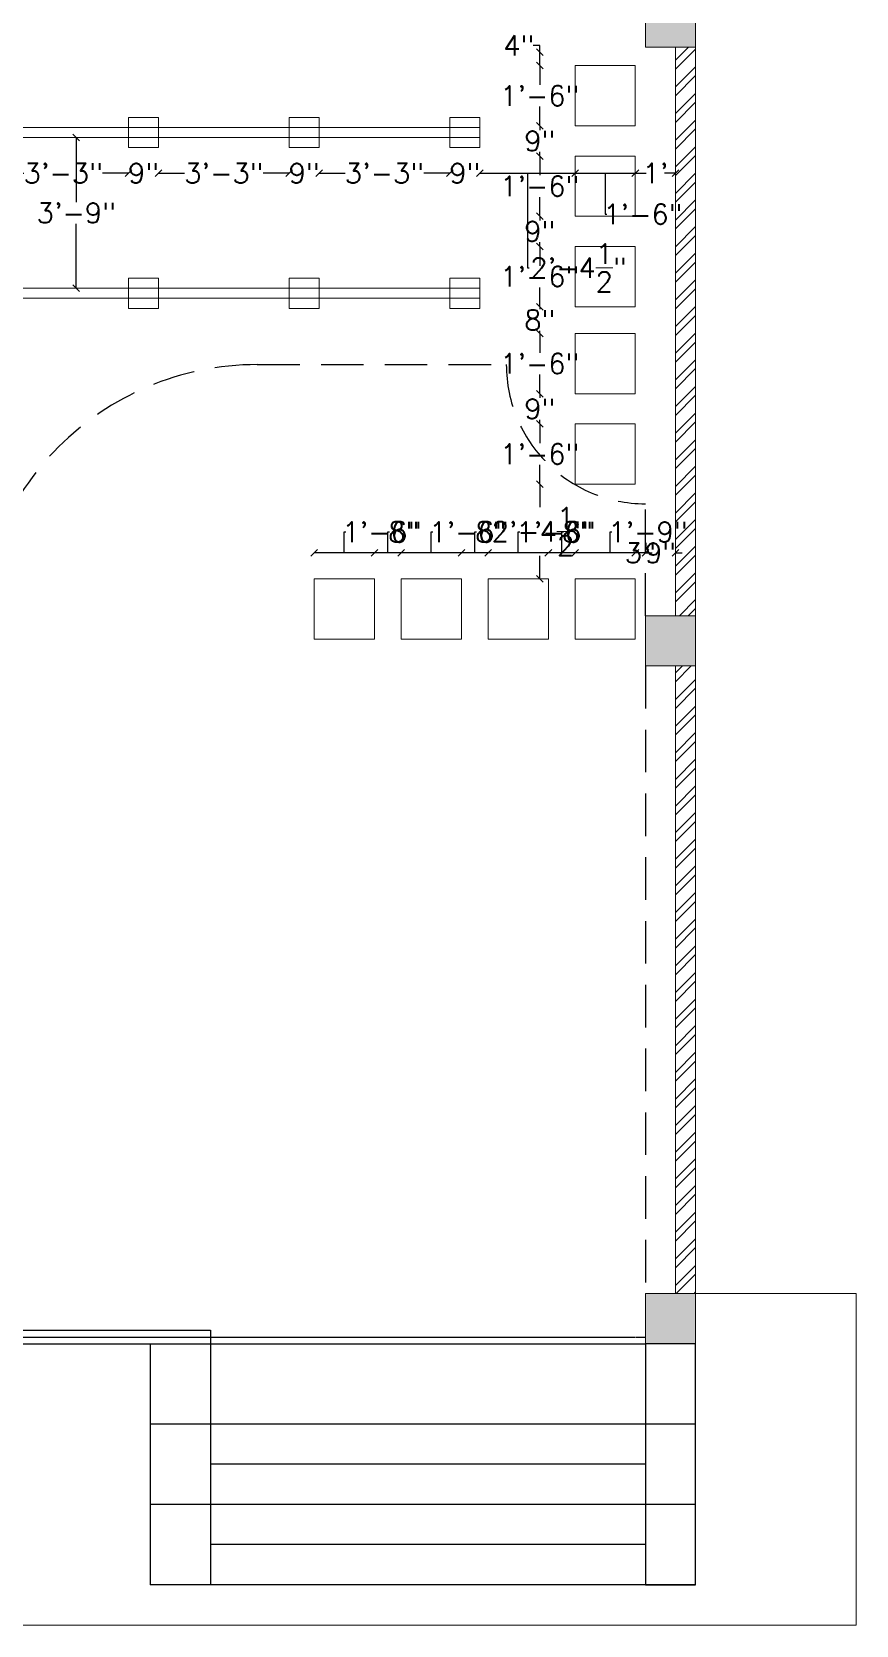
# Model space of a CAD drawing. Header units: inches. Extents: x 111501 to 134888, y 46021 to 52102.
# Drawn here: x 118310.6 to 118557, y 47163 to 47638.9 of the extents above; entities that cross this region are included whole.
import ezdxf

# ---------------------------------------------------------------- set-up
doc = ezdxf.new("R2010")
doc.units = ezdxf.units.IN
doc.header["$MEASUREMENT"] = 0
doc.linetypes.add('DASHED', pattern=[19.05, 12.7, -6.35])
for name, color, linetype, lineweight in [('column', 252, 'Continuous', 9), ('dimension', 250, 'Continuous', 0), ('wall', 7, 'Continuous', 9)]:
    doc.layers.add(name, color=color, linetype=linetype, lineweight=lineweight)
for name, color, linetype in [('false ceiling', 5, 'Continuous'), ('H', 9, 'Continuous'), ('staircase', 6, 'Continuous')]:
    doc.layers.add(name, color=color, linetype=linetype)
doc.styles.get("Standard").update_dxf_attribs({"font": 'txt.shx', "height": 6})
doc.dimstyles.new('Standard$0', dxfattribs={"dimtxt": 4, "dimasz": 2, "dimexe": 0.125, "dimexo": 0.125, "dimgap": 0.25, "dimtad": 0, "dimtih": 1, "dimtoh": 1, "dimdec": 1, "dimlfac": -1, "dimzin": 0, "dimdsep": 46, "dimlunit": 4, "dimtxsty": 'Standard', "dimblk": 'OBLIQUE', "dimblk1": 'DOTSMALL', "dimblk2": 'DOTSMALL', "dimcen": 0, "dimse1": 1, "dimse2": 1, "dimadec": 0, "dimazin": 0, "dimtfac": 1, "dimtdec": 1, "dimtofl": 0, "dimtmove": 0, "dimatfit": 3, "dimfxl": 1, "dimtolj": 1, "dimtzin": 0, "dimarcsym": 0})
pattern_1 = [(45, (19179.7154, 650.7016), (-3.97747564, 3.97747564), []), (45, (19182.367, 650.7016), (-3.97747564, 3.97747564), [])]

# ---------------------------------------------------------------- blocks, each defined once
blk = doc.blocks.new('_Oblique')
at = {"color": 0, "linetype": 'ByBlock', "lineweight": -2}
blk.add_line((-0.5, -0.5), (0.5, 0.5), dxfattribs=at)
blk = doc.blocks.new('*D763')
at = {"layer": 'Defpoints', "color": 0, "lineweight": 5, "transparency": 16777216}
for p in [(118300.52, 47604.31), (118339.52, 47604.31), (118339.52, 47596.67)]:
    blk.add_point(p, dxfattribs=at)
at = {"layer": 'dimension', "color": 0, "lineweight": -2, "transparency": 16777216}
for p, q in [((118300.52, 47596.67), (118308.27, 47596.67)), ((118339.52, 47596.67), (118331.77, 47596.67))]:
    blk.add_line(p, q, dxfattribs=at)
at = {"layer": 'dimension', "color": 0, "lineweight": -2, "transparency": 16777216, "xscale": 2, "yscale": 2, "zscale": 2, "rotation": 180}
blk.add_blockref('_Oblique', (118300.52, 47596.67), dxfattribs=at)
at = {"layer": 'dimension', "color": 0, "lineweight": -2, "transparency": 16777216, "xscale": 2, "yscale": 2, "zscale": 2}
blk.add_blockref('_Oblique', (118339.52, 47596.67), dxfattribs=at)
at = {"layer": 'dimension', "color": 0, "lineweight": 5, "transparency": 16777216, "insert": (118320.02, 47596.67), "char_height": 6, "attachment_point": 5}
blk.add_mtext('\\A1;3\'-3"', dxfattribs=at)
blk = doc.blocks.new('_DOTSMALL')
at = {"color": 0, "linetype": 'ByBlock', "lineweight": -2, "const_width": 0.5}
blk.add_lwpolyline([(-0.0625, 0, 1), (0.0625, 0, 1)], format="xyb", close=True, dxfattribs=at)
blk = doc.blocks.new('*D764')
at = {"layer": 'Defpoints', "color": 0, "lineweight": 5, "transparency": 16777216}
for p in [(118339.52, 47604.31), (118348.52, 47604.31), (118348.52, 47596.67)]:
    blk.add_point(p, dxfattribs=at)
at = {"layer": 'dimension', "color": 0, "lineweight": -2, "transparency": 16777216}
for p, q in [((118339.52, 47596.67), (118337.52, 47596.67)), ((118348.52, 47596.67), (118350.52, 47596.67))]:
    blk.add_line(p, q, dxfattribs=at)
at = {"layer": 'dimension', "color": 0, "lineweight": -2, "transparency": 16777216, "xscale": 2, "yscale": 2, "zscale": 2}
blk.add_blockref('_Oblique', (118339.52, 47596.67), dxfattribs=at)
at = {"layer": 'dimension', "color": 0, "lineweight": -2, "transparency": 16777216, "xscale": 2, "yscale": 2, "zscale": 2, "rotation": 180}
blk.add_blockref('_Oblique', (118348.52, 47596.67), dxfattribs=at)
at = {"layer": 'dimension', "color": 0, "lineweight": 5, "transparency": 16777216, "insert": (118344.02, 47596.67), "char_height": 6, "attachment_point": 5}
blk.add_mtext('\\A1;9"', dxfattribs=at)
blk = doc.blocks.new('*D765')
at = {"layer": 'Defpoints', "color": 0, "lineweight": 5, "transparency": 16777216}
for p in [(118348.52, 47604.31), (118387.52, 47604.31), (118387.52, 47596.67)]:
    blk.add_point(p, dxfattribs=at)
at = {"layer": 'dimension', "color": 0, "lineweight": -2, "transparency": 16777216}
for p, q in [((118348.52, 47596.67), (118356.27, 47596.67)), ((118387.52, 47596.67), (118379.77, 47596.67))]:
    blk.add_line(p, q, dxfattribs=at)
at = {"layer": 'dimension', "color": 0, "lineweight": -2, "transparency": 16777216, "xscale": 2, "yscale": 2, "zscale": 2, "rotation": 180}
blk.add_blockref('_Oblique', (118348.52, 47596.67), dxfattribs=at)
at = {"layer": 'dimension', "color": 0, "lineweight": -2, "transparency": 16777216, "xscale": 2, "yscale": 2, "zscale": 2}
blk.add_blockref('_Oblique', (118387.52, 47596.67), dxfattribs=at)
at = {"layer": 'dimension', "color": 0, "lineweight": 5, "transparency": 16777216, "insert": (118368.02, 47596.67), "char_height": 6, "attachment_point": 5}
blk.add_mtext('\\A1;3\'-3"', dxfattribs=at)
blk = doc.blocks.new('*D766')
at = {"layer": 'Defpoints', "color": 0, "lineweight": 5, "transparency": 16777216}
for p in [(118387.52, 47604.31), (118396.52, 47604.31), (118396.52, 47596.67)]:
    blk.add_point(p, dxfattribs=at)
at = {"layer": 'dimension', "color": 0, "lineweight": -2, "transparency": 16777216}
for p, q in [((118387.52, 47596.67), (118385.52, 47596.67)), ((118396.52, 47596.67), (118398.52, 47596.67))]:
    blk.add_line(p, q, dxfattribs=at)
at = {"layer": 'dimension', "color": 0, "lineweight": -2, "transparency": 16777216, "xscale": 2, "yscale": 2, "zscale": 2}
blk.add_blockref('_Oblique', (118387.52, 47596.67), dxfattribs=at)
at = {"layer": 'dimension', "color": 0, "lineweight": -2, "transparency": 16777216, "xscale": 2, "yscale": 2, "zscale": 2, "rotation": 180}
blk.add_blockref('_Oblique', (118396.52, 47596.67), dxfattribs=at)
at = {"layer": 'dimension', "color": 0, "lineweight": 5, "transparency": 16777216, "insert": (118392.02, 47596.67), "char_height": 6, "attachment_point": 5}
blk.add_mtext('\\A1;9"', dxfattribs=at)
blk = doc.blocks.new('*D767')
at = {"layer": 'Defpoints', "color": 0, "lineweight": 5, "transparency": 16777216}
for p in [(118396.52, 47604.31), (118435.52, 47604.31), (118435.52, 47596.67)]:
    blk.add_point(p, dxfattribs=at)
at = {"layer": 'dimension', "color": 0, "lineweight": -2, "transparency": 16777216}
for p, q in [((118396.52, 47596.67), (118404.27, 47596.67)), ((118435.52, 47596.67), (118427.77, 47596.67))]:
    blk.add_line(p, q, dxfattribs=at)
at = {"layer": 'dimension', "color": 0, "lineweight": -2, "transparency": 16777216, "xscale": 2, "yscale": 2, "zscale": 2, "rotation": 180}
blk.add_blockref('_Oblique', (118396.52, 47596.67), dxfattribs=at)
at = {"layer": 'dimension', "color": 0, "lineweight": -2, "transparency": 16777216, "xscale": 2, "yscale": 2, "zscale": 2}
blk.add_blockref('_Oblique', (118435.52, 47596.67), dxfattribs=at)
at = {"layer": 'dimension', "color": 0, "lineweight": 5, "transparency": 16777216, "insert": (118416.02, 47596.67), "char_height": 6, "attachment_point": 5}
blk.add_mtext('\\A1;3\'-3"', dxfattribs=at)
blk = doc.blocks.new('*D768')
at = {"layer": 'Defpoints', "color": 0, "lineweight": 5, "transparency": 16777216}
for p in [(118435.52, 47604.31), (118444.52, 47604.31), (118444.52, 47596.67)]:
    blk.add_point(p, dxfattribs=at)
at = {"layer": 'dimension', "color": 0, "lineweight": -2, "transparency": 16777216}
for p, q in [((118435.52, 47596.67), (118433.52, 47596.67)), ((118444.52, 47596.67), (118446.52, 47596.67))]:
    blk.add_line(p, q, dxfattribs=at)
at = {"layer": 'dimension', "color": 0, "lineweight": -2, "transparency": 16777216, "xscale": 2, "yscale": 2, "zscale": 2}
blk.add_blockref('_Oblique', (118435.52, 47596.67), dxfattribs=at)
at = {"layer": 'dimension', "color": 0, "lineweight": -2, "transparency": 16777216, "xscale": 2, "yscale": 2, "zscale": 2, "rotation": 180}
blk.add_blockref('_Oblique', (118444.52, 47596.67), dxfattribs=at)
at = {"layer": 'dimension', "color": 0, "lineweight": 5, "transparency": 16777216, "insert": (118440.02, 47596.67), "char_height": 6, "attachment_point": 5}
blk.add_mtext('\\A1;9"', dxfattribs=at)
blk = doc.blocks.new('*D769')
at = {"layer": 'Defpoints', "color": 0, "lineweight": 5, "transparency": 16777216}
for p in [(118473.01, 47610.81), (118444.52, 47604.31), (118473.01, 47596.67)]:
    blk.add_point(p, dxfattribs=at)
at = {"layer": 'dimension', "color": 0, "lineweight": -2, "transparency": 16777216}
for p, q in [((118444.52, 47596.67), (118473.01, 47596.67)), ((118458.77, 47596.67), (118458.77, 47568.42)), ((118458.77, 47568.42), (118459.27, 47568.42))]:
    blk.add_line(p, q, dxfattribs=at)
at = {"layer": 'dimension', "color": 0, "lineweight": -2, "transparency": 16777216, "xscale": 2, "yscale": 2, "zscale": 2, "rotation": 180}
blk.add_blockref('_Oblique', (118444.52, 47596.67), dxfattribs=at)
at = {"layer": 'dimension', "color": 0, "lineweight": -2, "transparency": 16777216, "xscale": 2, "yscale": 2, "zscale": 2}
blk.add_blockref('_Oblique', (118473.01, 47596.67), dxfattribs=at)
at = {"layer": 'dimension', "color": 0, "lineweight": 5, "transparency": 16777216, "insert": (118474.02, 47568.42), "char_height": 6, "attachment_point": 5}
blk.add_mtext('\\A1;2\'-4{\\H1.000000x;\\S1/2;}"', dxfattribs=at)
blk = doc.blocks.new('*D782')
at = {"layer": 'Defpoints', "color": 0, "transparency": 16777216}
for p in [(118322.25, 47607.31), (118319.48, 47562.31), (118323.91, 47562.31)]:
    blk.add_point(p, dxfattribs=at)
at = {"layer": 'dimension', "color": 0, "lineweight": -2, "transparency": 16777216}
for p, q in [((118323.91, 47607.31), (118323.91, 47588.06)), ((118323.91, 47562.31), (118323.91, 47581.56))]:
    blk.add_line(p, q, dxfattribs=at)
at = {"layer": 'dimension', "color": 0, "lineweight": -2, "transparency": 16777216, "xscale": 2, "yscale": 2, "zscale": 2}
for p, rotation in [((118323.91, 47607.31), 90), ((118323.91, 47562.31), 270)]:
    blk.add_blockref('_Oblique', p, dxfattribs=dict(at, rotation=rotation))
at = {"layer": 'dimension', "color": 0, "lineweight": 5, "transparency": 16777216, "insert": (118323.91, 47584.81), "char_height": 6, "attachment_point": 5}
blk.add_mtext('\\A1;3\'-9"', dxfattribs=at)
blk = doc.blocks.new('*D1355')
at = {"layer": 'Defpoints', "color": 0, "lineweight": 5, "transparency": 16777216}
for p in [(118473.01, 47610.81), (118491.01, 47599.27), (118491.01, 47596.67)]:
    blk.add_point(p, dxfattribs=at)
at = {"layer": 'dimension', "color": 0, "lineweight": -2, "transparency": 16777216}
for p, q in [((118473.01, 47596.67), (118491.01, 47596.67)), ((118482.01, 47596.67), (118482.01, 47584.42)), ((118482.01, 47584.42), (118482.51, 47584.42))]:
    blk.add_line(p, q, dxfattribs=at)
at = {"layer": 'dimension', "color": 0, "lineweight": -2, "transparency": 16777216, "xscale": 2, "yscale": 2, "zscale": 2, "rotation": 180}
blk.add_blockref('_Oblique', (118473.01, 47596.67), dxfattribs=at)
at = {"layer": 'dimension', "color": 0, "lineweight": -2, "transparency": 16777216, "xscale": 2, "yscale": 2, "zscale": 2}
blk.add_blockref('_Oblique', (118491.01, 47596.67), dxfattribs=at)
at = {"layer": 'dimension', "color": 0, "lineweight": 5, "transparency": 16777216, "insert": (118493.26, 47584.42), "char_height": 6, "attachment_point": 5}
blk.add_mtext('\\A1;1\'-6"', dxfattribs=at)
blk = doc.blocks.new('*D1356')
at = {"layer": 'Defpoints', "color": 0, "lineweight": 5, "transparency": 16777216}
for p in [(118503.01, 47604.09), (118491.01, 47599.27), (118503.01, 47596.67)]:
    blk.add_point(p, dxfattribs=at)
at = {"layer": 'dimension', "color": 0, "lineweight": -2, "transparency": 16777216}
for p, q in [((118491.01, 47596.67), (118494.26, 47596.67)), ((118503.01, 47596.67), (118499.76, 47596.67))]:
    blk.add_line(p, q, dxfattribs=at)
at = {"layer": 'dimension', "color": 0, "lineweight": -2, "transparency": 16777216, "xscale": 2, "yscale": 2, "zscale": 2, "rotation": 180}
blk.add_blockref('_Oblique', (118491.01, 47596.67), dxfattribs=at)
at = {"layer": 'dimension', "color": 0, "lineweight": -2, "transparency": 16777216, "xscale": 2, "yscale": 2, "zscale": 2}
blk.add_blockref('_Oblique', (118503.01, 47596.67), dxfattribs=at)
at = {"layer": 'dimension', "color": 0, "lineweight": 5, "transparency": 16777216, "insert": (118497.01, 47596.67), "char_height": 6, "attachment_point": 5}
blk.add_mtext("\\A1;1'", dxfattribs=at)
blk = doc.blocks.new('*D1357')
at = {"layer": 'Defpoints', "color": 0, "transparency": 16777216}
for p in [(118462.44, 47632.81), (118476, 47632.81), (118476, 47628.81)]:
    blk.add_point(p, dxfattribs=at)
at = {"layer": 'dimension', "color": 0, "lineweight": -2, "transparency": 16777216}
for p, q in [((118462.44, 47634.81), (118460.44, 47634.81)), ((118462.44, 47632.81), (118462.44, 47634.81)), ((118462.44, 47628.81), (118462.44, 47632.81))]:
    blk.add_line(p, q, dxfattribs=at)
at = {"layer": 'dimension', "color": 0, "lineweight": -2, "transparency": 16777216, "xscale": 2, "yscale": 2, "zscale": 2}
for p, rotation in [((118462.44, 47632.81), 90), ((118462.44, 47628.81), 270)]:
    blk.add_blockref('_Oblique', p, dxfattribs=dict(at, rotation=rotation))
at = {"layer": 'dimension', "color": 0, "lineweight": 5, "transparency": 16777216, "insert": (118456.19, 47634.81), "char_height": 6, "attachment_point": 5}
blk.add_mtext('\\A1;4"', dxfattribs=at)
blk = doc.blocks.new('*D1358')
at = {"layer": 'Defpoints', "color": 0, "lineweight": 5, "transparency": 16777216}
for p in [(118476, 47628.81), (118462.44, 47610.81), (118480.51, 47610.81)]:
    blk.add_point(p, dxfattribs=at)
at = {"layer": 'dimension', "color": 0, "lineweight": -2, "transparency": 16777216}
for p, q in [((118462.44, 47628.81), (118462.44, 47623.06)), ((118462.44, 47610.81), (118462.44, 47616.56))]:
    blk.add_line(p, q, dxfattribs=at)
at = {"layer": 'dimension', "color": 0, "lineweight": -2, "transparency": 16777216, "xscale": 2, "yscale": 2, "zscale": 2}
for p, rotation in [((118462.44, 47628.81), 90), ((118462.44, 47610.81), 270)]:
    blk.add_blockref('_Oblique', p, dxfattribs=dict(at, rotation=rotation))
at = {"layer": 'dimension', "color": 0, "lineweight": 5, "transparency": 16777216, "insert": (118462.44, 47619.81), "char_height": 6, "attachment_point": 5}
blk.add_mtext('\\A1;1\'-6"', dxfattribs=at)
blk = doc.blocks.new('*D1359')
at = {"layer": 'Defpoints', "color": 0, "lineweight": 5, "transparency": 16777216}
for p in [(118480.51, 47610.81), (118462.44, 47601.81), (118480.51, 47601.81)]:
    blk.add_point(p, dxfattribs=at)
at = {"layer": 'dimension', "color": 0, "lineweight": -2, "transparency": 16777216}
for p, q in [((118462.44, 47610.81), (118462.44, 47609.56)), ((118462.44, 47601.81), (118462.44, 47603.06))]:
    blk.add_line(p, q, dxfattribs=at)
at = {"layer": 'dimension', "color": 0, "lineweight": -2, "transparency": 16777216, "xscale": 2, "yscale": 2, "zscale": 2}
for p, rotation in [((118462.44, 47610.81), 90), ((118462.44, 47601.81), 270)]:
    blk.add_blockref('_Oblique', p, dxfattribs=dict(at, rotation=rotation))
at = {"layer": 'dimension', "color": 0, "lineweight": 5, "transparency": 16777216, "insert": (118462.44, 47606.31), "char_height": 6, "attachment_point": 5}
blk.add_mtext('\\A1;9"', dxfattribs=at)
blk = doc.blocks.new('*D1360')
at = {"layer": 'Defpoints', "color": 0, "lineweight": 5, "transparency": 16777216}
for p in [(118480.51, 47601.81), (118462.44, 47583.81), (118473.01, 47583.81)]:
    blk.add_point(p, dxfattribs=at)
at = {"layer": 'dimension', "color": 0, "lineweight": -2, "transparency": 16777216}
for p, q in [((118462.44, 47601.81), (118462.44, 47596.06)), ((118462.44, 47583.81), (118462.44, 47589.56))]:
    blk.add_line(p, q, dxfattribs=at)
at = {"layer": 'dimension', "color": 0, "lineweight": -2, "transparency": 16777216, "xscale": 2, "yscale": 2, "zscale": 2}
for p, rotation in [((118462.44, 47601.81), 90), ((118462.44, 47583.81), 270)]:
    blk.add_blockref('_Oblique', p, dxfattribs=dict(at, rotation=rotation))
at = {"layer": 'dimension', "color": 0, "lineweight": 5, "transparency": 16777216, "insert": (118462.44, 47592.81), "char_height": 6, "attachment_point": 5}
blk.add_mtext('\\A1;1\'-6"', dxfattribs=at)
blk = doc.blocks.new('*D1361')
at = {"layer": 'Defpoints', "color": 0, "lineweight": 5, "transparency": 16777216}
for p in [(118473.01, 47583.81), (118462.44, 47574.81), (118474.04, 47574.81)]:
    blk.add_point(p, dxfattribs=at)
at = {"layer": 'dimension', "color": 0, "lineweight": -2, "transparency": 16777216}
for p, q in [((118462.44, 47583.81), (118462.44, 47582.56)), ((118462.44, 47574.81), (118462.44, 47576.06))]:
    blk.add_line(p, q, dxfattribs=at)
at = {"layer": 'dimension', "color": 0, "lineweight": -2, "transparency": 16777216, "xscale": 2, "yscale": 2, "zscale": 2}
for p, rotation in [((118462.44, 47583.81), 90), ((118462.44, 47574.81), 270)]:
    blk.add_blockref('_Oblique', p, dxfattribs=dict(at, rotation=rotation))
at = {"layer": 'dimension', "color": 0, "lineweight": 5, "transparency": 16777216, "insert": (118462.44, 47579.31), "char_height": 6, "attachment_point": 5}
blk.add_mtext('\\A1;9"', dxfattribs=at)
blk = doc.blocks.new('*D1362')
at = {"layer": 'Defpoints', "color": 0, "lineweight": 5, "transparency": 16777216}
for p in [(118474.04, 47574.81), (118462.44, 47556.81), (118473.01, 47556.81)]:
    blk.add_point(p, dxfattribs=at)
at = {"layer": 'dimension', "color": 0, "lineweight": -2, "transparency": 16777216}
for p, q in [((118462.44, 47574.81), (118462.44, 47569.06)), ((118462.44, 47556.81), (118462.44, 47562.56))]:
    blk.add_line(p, q, dxfattribs=at)
at = {"layer": 'dimension', "color": 0, "lineweight": -2, "transparency": 16777216, "xscale": 2, "yscale": 2, "zscale": 2}
for p, rotation in [((118462.44, 47574.81), 90), ((118462.44, 47556.81), 270)]:
    blk.add_blockref('_Oblique', p, dxfattribs=dict(at, rotation=rotation))
at = {"layer": 'dimension', "color": 0, "lineweight": 5, "transparency": 16777216, "insert": (118462.44, 47565.81), "char_height": 6, "attachment_point": 5}
blk.add_mtext('\\A1;1\'-6"', dxfattribs=at)
blk = doc.blocks.new('*D1363')
at = {"layer": 'Defpoints', "color": 0, "lineweight": 5, "transparency": 16777216}
for p in [(118473.01, 47556.81), (118462.44, 47548.81), (118473.01, 47548.81)]:
    blk.add_point(p, dxfattribs=at)
at = {"layer": 'dimension', "color": 0, "lineweight": -2, "transparency": 16777216}
for p, q in [((118462.44, 47556.81), (118462.44, 47556.06)), ((118462.44, 47548.81), (118462.44, 47549.56))]:
    blk.add_line(p, q, dxfattribs=at)
at = {"layer": 'dimension', "color": 0, "lineweight": -2, "transparency": 16777216, "xscale": 2, "yscale": 2, "zscale": 2}
for p, rotation in [((118462.44, 47556.81), 90), ((118462.44, 47548.81), 270)]:
    blk.add_blockref('_Oblique', p, dxfattribs=dict(at, rotation=rotation))
at = {"layer": 'dimension', "color": 0, "lineweight": 5, "transparency": 16777216, "insert": (118462.44, 47552.81), "char_height": 6, "attachment_point": 5}
blk.add_mtext('\\A1;8"', dxfattribs=at)
blk = doc.blocks.new('*D1364')
at = {"layer": 'Defpoints', "color": 0, "lineweight": 5, "transparency": 16777216}
for p in [(118473.01, 47548.81), (118462.44, 47530.81), (118473.01, 47530.81)]:
    blk.add_point(p, dxfattribs=at)
at = {"layer": 'dimension', "color": 0, "lineweight": -2, "transparency": 16777216}
for p, q in [((118462.44, 47548.81), (118462.44, 47543.06)), ((118462.44, 47530.81), (118462.44, 47536.56))]:
    blk.add_line(p, q, dxfattribs=at)
at = {"layer": 'dimension', "color": 0, "lineweight": -2, "transparency": 16777216, "xscale": 2, "yscale": 2, "zscale": 2}
for p, rotation in [((118462.44, 47548.81), 90), ((118462.44, 47530.81), 270)]:
    blk.add_blockref('_Oblique', p, dxfattribs=dict(at, rotation=rotation))
at = {"layer": 'dimension', "color": 0, "lineweight": 5, "transparency": 16777216, "insert": (118462.44, 47539.81), "char_height": 6, "attachment_point": 5}
blk.add_mtext('\\A1;1\'-6"', dxfattribs=at)
blk = doc.blocks.new('*D1365')
at = {"layer": 'Defpoints', "color": 0, "lineweight": 5, "transparency": 16777216}
for p in [(118473.01, 47530.81), (118462.44, 47521.81), (118473.01, 47521.81)]:
    blk.add_point(p, dxfattribs=at)
at = {"layer": 'dimension', "color": 0, "lineweight": -2, "transparency": 16777216}
for p, q in [((118462.44, 47530.81), (118462.44, 47529.56)), ((118462.44, 47521.81), (118462.44, 47523.06))]:
    blk.add_line(p, q, dxfattribs=at)
at = {"layer": 'dimension', "color": 0, "lineweight": -2, "transparency": 16777216, "xscale": 2, "yscale": 2, "zscale": 2}
for p, rotation in [((118462.44, 47530.81), 90), ((118462.44, 47521.81), 270)]:
    blk.add_blockref('_Oblique', p, dxfattribs=dict(at, rotation=rotation))
at = {"layer": 'dimension', "color": 0, "lineweight": 5, "transparency": 16777216, "insert": (118462.44, 47526.31), "char_height": 6, "attachment_point": 5}
blk.add_mtext('\\A1;9"', dxfattribs=at)
blk = doc.blocks.new('*D1366')
at = {"layer": 'Defpoints', "color": 0, "lineweight": 5, "transparency": 16777216}
for p in [(118473.01, 47521.81), (118462.44, 47503.81), (118473.01, 47503.81)]:
    blk.add_point(p, dxfattribs=at)
at = {"layer": 'dimension', "color": 0, "lineweight": -2, "transparency": 16777216}
for p, q in [((118462.44, 47521.81), (118462.44, 47516.06)), ((118462.44, 47503.81), (118462.44, 47509.56))]:
    blk.add_line(p, q, dxfattribs=at)
at = {"layer": 'dimension', "color": 0, "lineweight": -2, "transparency": 16777216, "xscale": 2, "yscale": 2, "zscale": 2}
for p, rotation in [((118462.44, 47521.81), 90), ((118462.44, 47503.81), 270)]:
    blk.add_blockref('_Oblique', p, dxfattribs=dict(at, rotation=rotation))
at = {"layer": 'dimension', "color": 0, "lineweight": 5, "transparency": 16777216, "insert": (118462.44, 47512.81), "char_height": 6, "attachment_point": 5}
blk.add_mtext('\\A1;1\'-6"', dxfattribs=at)
blk = doc.blocks.new('*D1396')
at = {"layer": 'Defpoints', "color": 0, "lineweight": 5, "transparency": 16777216}
for p in [(118473.01, 47503.81), (118462.44, 47475.52), (118482.01, 47475.52)]:
    blk.add_point(p, dxfattribs=at)
at = {"layer": 'dimension', "color": 0, "lineweight": -2, "transparency": 16777216}
for p, q in [((118462.44, 47503.81), (118462.44, 47496.91)), ((118462.44, 47475.52), (118462.44, 47482.41))]:
    blk.add_line(p, q, dxfattribs=at)
at = {"layer": 'dimension', "color": 0, "lineweight": -2, "transparency": 16777216, "xscale": 2, "yscale": 2, "zscale": 2}
for p, rotation in [((118462.44, 47503.81), 90), ((118462.44, 47475.52), 270)]:
    blk.add_blockref('_Oblique', p, dxfattribs=dict(at, rotation=rotation))
at = {"layer": 'dimension', "color": 0, "lineweight": 5, "transparency": 16777216, "insert": (118462.44, 47489.66), "char_height": 6, "attachment_point": 5}
blk.add_mtext('\\A1;2\'-4{\\H1.000000x;\\S1/2;}"', dxfattribs=at)
blk = doc.blocks.new('*D1397')
at = {"layer": 'Defpoints', "color": 0, "transparency": 16777216}
for p in [(118494.01, 47483.27), (118491.01, 47475.52), (118494.01, 47475.52)]:
    blk.add_point(p, dxfattribs=at)
at = {"layer": 'dimension', "color": 0, "lineweight": -2, "transparency": 16777216}
for p, q in [((118491.01, 47483.27), (118489.01, 47483.27)), ((118494.01, 47483.27), (118496.01, 47483.27))]:
    blk.add_line(p, q, dxfattribs=at)
at = {"layer": 'dimension', "color": 0, "lineweight": -2, "transparency": 16777216, "xscale": 2, "yscale": 2, "zscale": 2}
blk.add_blockref('_Oblique', (118491.01, 47483.27), dxfattribs=at)
at = {"layer": 'dimension', "color": 0, "lineweight": -2, "transparency": 16777216, "xscale": 2, "yscale": 2, "zscale": 2, "rotation": 180}
blk.add_blockref('_Oblique', (118494.01, 47483.27), dxfattribs=at)
at = {"layer": 'dimension', "color": 0, "lineweight": 5, "transparency": 16777216, "insert": (118492.51, 47483.27), "char_height": 6, "attachment_point": 5}
blk.add_mtext('\\A1;3"', dxfattribs=at)
blk = doc.blocks.new('*D1398')
at = {"layer": 'Defpoints', "color": 0, "lineweight": 5, "transparency": 16777216}
for p in [(118473.01, 47483.27), (118473.01, 47475.52), (118494.01, 47475.52)]:
    blk.add_point(p, dxfattribs=at)
at = {"layer": 'dimension', "color": 0, "lineweight": -2, "transparency": 16777216}
for p, q in [((118483.51, 47483.27), (118483.51, 47489.52)), ((118483.51, 47489.52), (118484.01, 47489.52)), ((118494.01, 47483.27), (118473.01, 47483.27))]:
    blk.add_line(p, q, dxfattribs=at)
at = {"layer": 'dimension', "color": 0, "lineweight": -2, "transparency": 16777216, "xscale": 2, "yscale": 2, "zscale": 2, "rotation": 180}
blk.add_blockref('_Oblique', (118473.01, 47483.27), dxfattribs=at)
at = {"layer": 'dimension', "color": 0, "lineweight": -2, "transparency": 16777216, "xscale": 2, "yscale": 2, "zscale": 2}
blk.add_blockref('_Oblique', (118494.01, 47483.27), dxfattribs=at)
at = {"layer": 'dimension', "color": 0, "lineweight": 5, "transparency": 16777216, "insert": (118494.76, 47489.52), "char_height": 6, "attachment_point": 5}
blk.add_mtext('\\A1;1\'-9"', dxfattribs=at)
blk = doc.blocks.new('*D1399')
at = {"layer": 'Defpoints', "color": 0, "lineweight": 5, "transparency": 16777216}
for p in [(118465.01, 47483.27), (118465.01, 47475.52), (118473.01, 47475.52)]:
    blk.add_point(p, dxfattribs=at)
at = {"layer": 'dimension', "color": 0, "lineweight": -2, "transparency": 16777216}
for p, q in [((118469.01, 47483.27), (118469.01, 47489.52)), ((118469.01, 47489.52), (118469.51, 47489.52)), ((118473.01, 47483.27), (118465.01, 47483.27))]:
    blk.add_line(p, q, dxfattribs=at)
at = {"layer": 'dimension', "color": 0, "lineweight": -2, "transparency": 16777216, "xscale": 2, "yscale": 2, "zscale": 2, "rotation": 180}
blk.add_blockref('_Oblique', (118465.01, 47483.27), dxfattribs=at)
at = {"layer": 'dimension', "color": 0, "lineweight": -2, "transparency": 16777216, "xscale": 2, "yscale": 2, "zscale": 2}
blk.add_blockref('_Oblique', (118473.01, 47483.27), dxfattribs=at)
at = {"layer": 'dimension', "color": 0, "lineweight": 5, "transparency": 16777216, "insert": (118473.76, 47489.52), "char_height": 6, "attachment_point": 5}
blk.add_mtext('\\A1;8"', dxfattribs=at)
blk = doc.blocks.new('*D1400')
at = {"layer": 'Defpoints', "color": 0, "lineweight": 5, "transparency": 16777216}
for p in [(118447.01, 47483.27), (118447.01, 47475.52), (118465.01, 47475.52)]:
    blk.add_point(p, dxfattribs=at)
at = {"layer": 'dimension', "color": 0, "lineweight": -2, "transparency": 16777216}
for p, q in [((118456.01, 47483.27), (118456.01, 47489.52)), ((118456.01, 47489.52), (118456.51, 47489.52)), ((118465.01, 47483.27), (118447.01, 47483.27))]:
    blk.add_line(p, q, dxfattribs=at)
at = {"layer": 'dimension', "color": 0, "lineweight": -2, "transparency": 16777216, "xscale": 2, "yscale": 2, "zscale": 2, "rotation": 180}
blk.add_blockref('_Oblique', (118447.01, 47483.27), dxfattribs=at)
at = {"layer": 'dimension', "color": 0, "lineweight": -2, "transparency": 16777216, "xscale": 2, "yscale": 2, "zscale": 2}
blk.add_blockref('_Oblique', (118465.01, 47483.27), dxfattribs=at)
at = {"layer": 'dimension', "color": 0, "lineweight": 5, "transparency": 16777216, "insert": (118467.26, 47489.52), "char_height": 6, "attachment_point": 5}
blk.add_mtext('\\A1;1\'-6"', dxfattribs=at)
blk = doc.blocks.new('*D1401')
at = {"layer": 'Defpoints', "color": 0, "lineweight": 5, "transparency": 16777216}
for p in [(118439.01, 47483.27), (118439.01, 47475.52), (118447.01, 47475.52)]:
    blk.add_point(p, dxfattribs=at)
at = {"layer": 'dimension', "color": 0, "lineweight": -2, "transparency": 16777216}
for p, q in [((118443.01, 47483.27), (118443.01, 47489.52)), ((118443.01, 47489.52), (118443.51, 47489.52)), ((118447.01, 47483.27), (118439.01, 47483.27))]:
    blk.add_line(p, q, dxfattribs=at)
at = {"layer": 'dimension', "color": 0, "lineweight": -2, "transparency": 16777216, "xscale": 2, "yscale": 2, "zscale": 2, "rotation": 180}
blk.add_blockref('_Oblique', (118439.01, 47483.27), dxfattribs=at)
at = {"layer": 'dimension', "color": 0, "lineweight": -2, "transparency": 16777216, "xscale": 2, "yscale": 2, "zscale": 2}
blk.add_blockref('_Oblique', (118447.01, 47483.27), dxfattribs=at)
at = {"layer": 'dimension', "color": 0, "lineweight": 5, "transparency": 16777216, "insert": (118447.76, 47489.52), "char_height": 6, "attachment_point": 5}
blk.add_mtext('\\A1;8"', dxfattribs=at)
blk = doc.blocks.new('*D1402')
at = {"layer": 'Defpoints', "color": 0, "lineweight": 5, "transparency": 16777216}
for p in [(118421.01, 47483.27), (118421.01, 47475.52), (118439.01, 47475.52)]:
    blk.add_point(p, dxfattribs=at)
at = {"layer": 'dimension', "color": 0, "lineweight": -2, "transparency": 16777216}
for p, q in [((118430.01, 47483.27), (118430.01, 47489.52)), ((118430.01, 47489.52), (118430.51, 47489.52)), ((118439.01, 47483.27), (118421.01, 47483.27))]:
    blk.add_line(p, q, dxfattribs=at)
at = {"layer": 'dimension', "color": 0, "lineweight": -2, "transparency": 16777216, "xscale": 2, "yscale": 2, "zscale": 2, "rotation": 180}
blk.add_blockref('_Oblique', (118421.01, 47483.27), dxfattribs=at)
at = {"layer": 'dimension', "color": 0, "lineweight": -2, "transparency": 16777216, "xscale": 2, "yscale": 2, "zscale": 2}
blk.add_blockref('_Oblique', (118439.01, 47483.27), dxfattribs=at)
at = {"layer": 'dimension', "color": 0, "lineweight": 5, "transparency": 16777216, "insert": (118441.26, 47489.52), "char_height": 6, "attachment_point": 5}
blk.add_mtext('\\A1;1\'-6"', dxfattribs=at)
blk = doc.blocks.new('*D1403')
at = {"layer": 'Defpoints', "color": 0, "lineweight": 5, "transparency": 16777216}
for p in [(118413.01, 47483.27), (118413.01, 47475.52), (118421.01, 47475.52)]:
    blk.add_point(p, dxfattribs=at)
at = {"layer": 'dimension', "color": 0, "lineweight": -2, "transparency": 16777216}
for p, q in [((118417.01, 47483.27), (118417.01, 47489.52)), ((118417.01, 47489.52), (118417.51, 47489.52)), ((118421.01, 47483.27), (118413.01, 47483.27))]:
    blk.add_line(p, q, dxfattribs=at)
at = {"layer": 'dimension', "color": 0, "lineweight": -2, "transparency": 16777216, "xscale": 2, "yscale": 2, "zscale": 2, "rotation": 180}
blk.add_blockref('_Oblique', (118413.01, 47483.27), dxfattribs=at)
at = {"layer": 'dimension', "color": 0, "lineweight": -2, "transparency": 16777216, "xscale": 2, "yscale": 2, "zscale": 2}
blk.add_blockref('_Oblique', (118421.01, 47483.27), dxfattribs=at)
at = {"layer": 'dimension', "color": 0, "lineweight": 5, "transparency": 16777216, "insert": (118421.76, 47489.52), "char_height": 6, "attachment_point": 5}
blk.add_mtext('\\A1;8"', dxfattribs=at)
blk = doc.blocks.new('*D1404')
at = {"layer": 'Defpoints', "color": 0, "lineweight": 5, "transparency": 16777216}
for p in [(118395.01, 47483.27), (118395.01, 47475.52), (118413.01, 47475.52)]:
    blk.add_point(p, dxfattribs=at)
at = {"layer": 'dimension', "color": 0, "lineweight": -2, "transparency": 16777216}
for p, q in [((118404.01, 47483.27), (118404.01, 47489.52)), ((118404.01, 47489.52), (118404.51, 47489.52)), ((118413.01, 47483.27), (118395.01, 47483.27))]:
    blk.add_line(p, q, dxfattribs=at)
at = {"layer": 'dimension', "color": 0, "lineweight": -2, "transparency": 16777216, "xscale": 2, "yscale": 2, "zscale": 2, "rotation": 180}
blk.add_blockref('_Oblique', (118395.01, 47483.27), dxfattribs=at)
at = {"layer": 'dimension', "color": 0, "lineweight": -2, "transparency": 16777216, "xscale": 2, "yscale": 2, "zscale": 2}
blk.add_blockref('_Oblique', (118413.01, 47483.27), dxfattribs=at)
at = {"layer": 'dimension', "color": 0, "lineweight": 5, "transparency": 16777216, "insert": (118415.26, 47489.52), "char_height": 6, "attachment_point": 5}
blk.add_mtext('\\A1;1\'-6"', dxfattribs=at)
blk = doc.blocks.new('*D1405')
at = {"layer": 'Defpoints', "color": 0, "lineweight": 5, "transparency": 16777216}
for p in [(118503.01, 47489.87), (118503.01, 47483.27), (118494.01, 47475.52)]:
    blk.add_point(p, dxfattribs=at)
at = {"layer": 'dimension', "color": 0, "lineweight": -2, "transparency": 16777216}
for p, q in [((118494.01, 47483.27), (118492.01, 47483.27)), ((118503.01, 47483.27), (118505.01, 47483.27))]:
    blk.add_line(p, q, dxfattribs=at)
at = {"layer": 'dimension', "color": 0, "lineweight": -2, "transparency": 16777216, "xscale": 2, "yscale": 2, "zscale": 2}
blk.add_blockref('_Oblique', (118494.01, 47483.27), dxfattribs=at)
at = {"layer": 'dimension', "color": 0, "lineweight": -2, "transparency": 16777216, "xscale": 2, "yscale": 2, "zscale": 2, "rotation": 180}
blk.add_blockref('_Oblique', (118503.01, 47483.27), dxfattribs=at)
at = {"layer": 'dimension', "color": 0, "lineweight": 5, "transparency": 16777216, "insert": (118498.51, 47483.27), "char_height": 6, "attachment_point": 5}
blk.add_mtext('\\A1;9"', dxfattribs=at)

msp = doc.modelspace()

# ---------------------------------------------------------------- hatches: boundary and pattern name
at = {"layer": 'column'}
h = msp.add_hatch(color=256, dxfattribs=at)
h.paths.add_polyline_path([(118509.01, 47645.36), (118509.01, 47634.36), (118498.01, 47634.36), (118498.01, 47645.36)])
h.paths.add_polyline_path([(118498.01, 47645.36), (118498.01, 47649.36), (118509.01, 47649.36), (118509.01, 47645.36)])
h.paths.add_polyline_path([(118498.01, 47634.36), (118494.01, 47634.36), (118494.01, 47645.36), (118498.01, 47645.36)])
h.paths.add_polyline_path([(118494.01, 47649.36), (118498.01, 47649.36), (118498.01, 47645.36), (118494.01, 47645.36)])
h = msp.add_hatch(color=256, dxfattribs=at)
h.paths.add_polyline_path([(118509.01, 47460.57), (118509.01, 47449.57), (118498.01, 47449.57), (118498.01, 47460.57)])
h.paths.add_polyline_path([(118498.01, 47460.57), (118498.01, 47464.57), (118509.01, 47464.57), (118509.01, 47460.57)])
h.paths.add_polyline_path([(118498.01, 47449.57), (118494.01, 47449.57), (118494.01, 47460.57), (118498.01, 47460.57)])
h.paths.add_polyline_path([(118494.01, 47464.57), (118498.01, 47464.57), (118498.01, 47460.57), (118494.01, 47460.57)])
h = msp.add_hatch(color=256, dxfattribs=at)
h.paths.add_polyline_path([(118509.01, 47258.09), (118509.01, 47247.09), (118498.01, 47247.09), (118498.01, 47258.09)])
h.paths.add_polyline_path([(118498.01, 47258.09), (118498.01, 47262.09), (118509.01, 47262.09), (118509.01, 47258.09)])
h.paths.add_polyline_path([(118498.01, 47247.09), (118494.01, 47247.09), (118494.01, 47258.09), (118498.01, 47258.09)])
h.paths.add_polyline_path([(118494.01, 47262.09), (118498.01, 47262.09), (118498.01, 47258.09), (118494.01, 47258.09)])
at = {"layer": 'wall', "lineweight": 5}
h = msp.add_hatch(dxfattribs=at)
h.set_pattern_fill('ANSI32', color=256, scale=15, style=0)
h.set_pattern_definition(pattern_1)
h.paths.add_polyline_path([(118503.01, 47464.52), (118509.01, 47464.52), (118509.01, 47634.31), (118503.01, 47634.31)])
h = msp.add_hatch(dxfattribs=at)
h.set_pattern_fill('ANSI32', color=256, scale=15, style=0)
h.set_pattern_definition(pattern_1)
h.paths.add_polyline_path([(118509.01, 47262.09), (118509.01, 47449.52), (118503.01, 47449.52), (118503.01, 47355.52), (118503.01, 47262.09)])

# ---------------------------------------------------------------- linework, layer by layer
at = {"layer": 'column'}
for points in [[(118509.01, 47649.31), (118494.01, 47649.31), (118494.01, 47634.31), (118509.01, 47634.31)], [(118509.01, 47464.52), (118494.01, 47464.52), (118494.01, 47449.52), (118509.01, 47449.52)], [(118509.01, 47262.09), (118494.01, 47262.09), (118494.01, 47247.09), (118509.01, 47247.09)]]:
    msp.add_lwpolyline(points, close=True, dxfattribs=at)
at = {"layer": 'false ceiling', "lineweight": 5}
for points in [[(118473.01, 47628.81), (118491.01, 47628.81), (118491.01, 47610.81), (118473.01, 47610.81)], [(118444.52, 47607.31), (118444.52, 47610.31), (118222.02, 47610.31), (118222.02, 47607.31)], [(118339.52, 47613.31), (118348.52, 47613.31), (118348.52, 47604.31), (118339.52, 47604.31)], [(118387.52, 47613.31), (118396.52, 47613.31), (118396.52, 47604.31), (118387.52, 47604.31)], [(118435.52, 47613.31), (118444.52, 47613.31), (118444.52, 47604.31), (118435.52, 47604.31)], [(118473.01, 47601.81), (118491.01, 47601.81), (118491.01, 47583.81), (118473.01, 47583.81)], [(118473.01, 47574.81), (118491.01, 47574.81), (118491.01, 47556.81), (118473.01, 47556.81)], [(118444.52, 47559.31), (118444.52, 47562.31), (118222.02, 47562.31), (118222.02, 47559.31)], [(118339.52, 47565.31), (118348.52, 47565.31), (118348.52, 47556.31), (118339.52, 47556.31)], [(118387.52, 47565.31), (118396.52, 47565.31), (118396.52, 47556.31), (118387.52, 47556.31)], [(118435.52, 47565.31), (118444.52, 47565.31), (118444.52, 47556.31), (118435.52, 47556.31)], [(118473.01, 47548.81), (118491.01, 47548.81), (118491.01, 47530.81), (118473.01, 47530.81)], [(118473.01, 47521.81), (118491.01, 47521.81), (118491.01, 47503.81), (118473.01, 47503.81)], [(118395.01, 47475.52), (118413.01, 47475.52), (118413.01, 47457.52), (118395.01, 47457.52)], [(118421.01, 47475.52), (118439.01, 47475.52), (118439.01, 47457.52), (118421.01, 47457.52)], [(118447.01, 47475.52), (118465.01, 47475.52), (118465.01, 47457.52), (118447.01, 47457.52)], [(118473.01, 47475.52), (118491.01, 47475.52), (118491.01, 47457.52), (118473.01, 47457.52)]]:
    msp.add_lwpolyline(points, close=True, dxfattribs=at)
at = {"layer": 'H', "linetype": 'DASHED'}
for p, q in [((118378.02, 47539.52), (118452.44, 47539.52)), ((118494.01, 47464.52), (118494.01, 47497.95)), ((118494.01, 47449.52), (118494.01, 47262.09))]:
    msp.add_line(p, q, dxfattribs=at)
for centre, radius, start, end in [((118378.02, 47455.52), 84, 90, 180), ((118494.01, 47539.52), 41.57, 180, 270)]:
    msp.add_arc(centre, radius, start, end, dxfattribs=at)
at = {"layer": 'staircase'}
for p, q in [((118222.02, 47251.09), (118364.01, 47251.09)), ((118222.02, 47249.09), (118346.01, 47249.09)), ((118346.01, 47249.09), (118490.86, 47249.09)), ((118364.01, 47251.09), (118364.01, 47247.09)), ((118491.08, 47249.09), (118494.01, 47249.09)), ((118222.02, 47247.09), (118346.01, 47247.09)), ((118346.01, 47247.09), (118346.01, 47175.09)), ((118346.01, 47247.09), (118490.86, 47247.09)), ((118364.01, 47247.09), (118364.01, 47175.09)), ((118487.3, 47247.09), (118494.01, 47247.09)), ((118494.01, 47247.09), (118494.01, 47175.09)), ((118509.01, 47223.09), (118346.01, 47223.09)), ((118494.01, 47211.09), (118364.01, 47211.09)), ((118509.01, 47199.09), (118346.01, 47199.09)), ((118494.01, 47187.09), (118364.01, 47187.09)), ((118509.01, 47175.09), (118346.01, 47175.09))]:
    msp.add_line(p, q, dxfattribs=at)
msp.add_lwpolyline([(118494.01, 47175.09), (118509.01, 47175.09), (118509.01, 47247.09), (118494.01, 47247.09)], close=True, dxfattribs=at)
at = {"layer": 'wall'}
for p, q in [((118503.01, 47464.52), (118503.01, 47634.31)), ((118509.01, 47464.52), (118509.01, 47634.31)), ((118503.01, 47262.09), (118503.01, 47449.52)), ((118509.01, 47262.09), (118509.01, 47449.52))]:
    msp.add_line(p, q, dxfattribs=at)
at = {"layer": 'wall', "lineweight": 5}
for p, q in [((118509.01, 47262.09), (118557.01, 47262.09)), ((118557.01, 47262.09), (118557.01, 47163.04)), ((118557.01, 47163.04), (118058.02, 47163.04))]:
    msp.add_line(p, q, dxfattribs=at)

# ---------------------------------------------------------------- dimensions: what is measured, and where the dimension line sits
at = {"layer": 'dimension', "lineweight": 5}
for base, p1, p2, picture, middle in [((118462.44, 47632.81), (118476, 47628.81), (118476, 47632.81), '*D1357', (118456.19, 47634.81)), ((118323.91, 47562.31), (118322.25, 47607.31), (118319.48, 47562.31), '*D782', (118323.91, 47584.81))]:
    dim = msp.add_linear_dim(base=base, p1=p1, p2=p2, angle=90, dimstyle='Standard$0', dxfattribs=at)
    dim.commit()
    dim.dimension.update_dxf_attribs({"geometry": picture, "text_midpoint": middle})
for base, p1, p2, picture, middle in [((118462.44, 47610.81), (118476, 47628.81), (118480.51, 47610.81), '*D1358', (118462.44, 47619.81)), ((118462.44, 47601.81), (118480.51, 47610.81), (118480.51, 47601.81), '*D1359', (118462.44, 47606.31)), ((118462.44, 47583.81), (118480.51, 47601.81), (118473.01, 47583.81), '*D1360', (118462.44, 47592.81)), ((118462.44, 47574.81), (118473.01, 47583.81), (118474.04, 47574.81), '*D1361', (118462.44, 47579.31)), ((118462.44, 47556.81), (118474.04, 47574.81), (118473.01, 47556.81), '*D1362', (118462.44, 47565.81)), ((118462.44, 47548.81), (118473.01, 47556.81), (118473.01, 47548.81), '*D1363', (118462.44, 47552.81)), ((118462.44, 47530.81), (118473.01, 47548.81), (118473.01, 47530.81), '*D1364', (118462.44, 47539.81)), ((118462.44, 47521.81), (118473.01, 47530.81), (118473.01, 47521.81), '*D1365', (118462.44, 47526.31)), ((118462.44, 47503.81), (118473.01, 47521.81), (118473.01, 47503.81), '*D1366', (118462.44, 47512.81)), ((118462.44, 47475.52), (118473.01, 47503.81), (118482.01, 47475.52), '*D1396', (118462.44, 47489.66))]:
    dim = msp.add_linear_dim(base=base, p1=p1, p2=p2, angle=90, dimstyle='Standard$0', override={"dimtmove": 1}, dxfattribs=at)
    dim.commit()
    dim.dimension.update_dxf_attribs({"geometry": picture, "text_midpoint": middle})
for base, p1, p2, picture, middle in [((118473.01, 47596.67), (118444.52, 47604.31), (118473.01, 47610.81), '*D769', (118459.52, 47568.42)), ((118491.01, 47596.67), (118473.01, 47610.81), (118491.01, 47599.27), '*D1355', (118482.76, 47584.42)), ((118339.52, 47596.67), (118300.52, 47604.31), (118339.52, 47604.31), '*D763', (118320.02, 47596.67)), ((118348.52, 47596.67), (118339.52, 47604.31), (118348.52, 47604.31), '*D764', (118344.02, 47596.67)), ((118387.52, 47596.67), (118348.52, 47604.31), (118387.52, 47604.31), '*D765', (118368.02, 47596.67)), ((118396.52, 47596.67), (118387.52, 47604.31), (118396.52, 47604.31), '*D766', (118392.02, 47596.67)), ((118435.52, 47596.67), (118396.52, 47604.31), (118435.52, 47604.31), '*D767', (118416.02, 47596.67)), ((118444.52, 47596.67), (118435.52, 47604.31), (118444.52, 47604.31), '*D768', (118440.02, 47596.67)), ((118503.01, 47596.67), (118491.01, 47599.27), (118503.01, 47604.09), '*D1356', (118497.01, 47596.67)), ((118395.01, 47483.27), (118413.01, 47475.52), (118395.01, 47475.52), '*D1404', (118404.76, 47489.52)), ((118413.01, 47483.27), (118421.01, 47475.52), (118413.01, 47475.52), '*D1403', (118417.76, 47489.52)), ((118421.01, 47483.27), (118439.01, 47475.52), (118421.01, 47475.52), '*D1402', (118430.76, 47489.52)), ((118439.01, 47483.27), (118447.01, 47475.52), (118439.01, 47475.52), '*D1401', (118443.76, 47489.52)), ((118447.01, 47483.27), (118465.01, 47475.52), (118447.01, 47475.52), '*D1400', (118456.76, 47489.52)), ((118465.01, 47483.27), (118473.01, 47475.52), (118465.01, 47475.52), '*D1399', (118469.76, 47489.52)), ((118473.01, 47483.27), (118494.01, 47475.52), (118473.01, 47475.52), '*D1398', (118484.26, 47489.52)), ((118503.01, 47483.27), (118494.01, 47475.52), (118503.01, 47489.87), '*D1405', (118498.51, 47483.27))]:
    dim = msp.add_linear_dim(base=base, p1=p1, p2=p2, dimstyle='Standard$0', override={"dimtmove": 1}, dxfattribs=at)
    dim.commit()
    dim.dimension.update_dxf_attribs({"geometry": picture, "text_midpoint": middle})
dim = msp.add_linear_dim(base=(118494.01, 47483.27), p1=(118491.01, 47475.52), p2=(118494.01, 47475.52), dimstyle='Standard$0', dxfattribs=at)
dim.commit()
dim.dimension.update_dxf_attribs({"geometry": '*D1397', "text_midpoint": (118492.51, 47483.27), "dimtype": 160})

doc.saveas('drawing.dxf')
